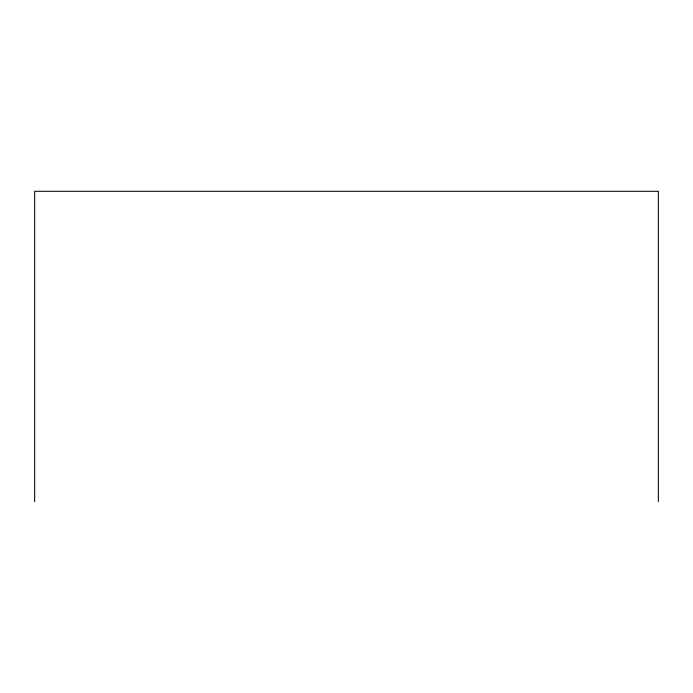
<?xml version="1.0" encoding="UTF-8"?>
<svg xmlns="http://www.w3.org/2000/svg" width="693" height="693" viewBox="0 0 693 693"><rect width="100%" height="100%" fill="white"/><g stroke="black" fill="none" stroke-linecap="round" stroke-linejoin="round"><path stroke-width="1.04" d="M658.35 501.706L658.35 191.294L34.65 191.294L34.65 501.706"/></g></svg>
